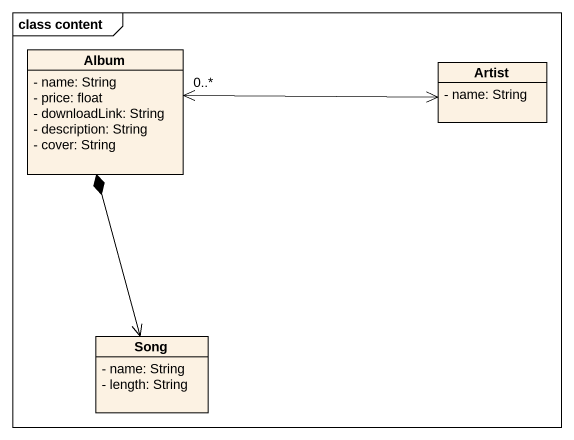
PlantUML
@startuml
mainframe class content
hide circle
hide empty members
skinparam classAttributeIconSize 0
class Album {
  - name: String
  - price: float
  - downloadLink: String
  - description: String
  - cover: String
}
class Artist {
  - name: String
}
class Song {
  - name: String
  - length: String
}
Album *--> Song
Artist <-left-> "0..*" Album
@enduml
